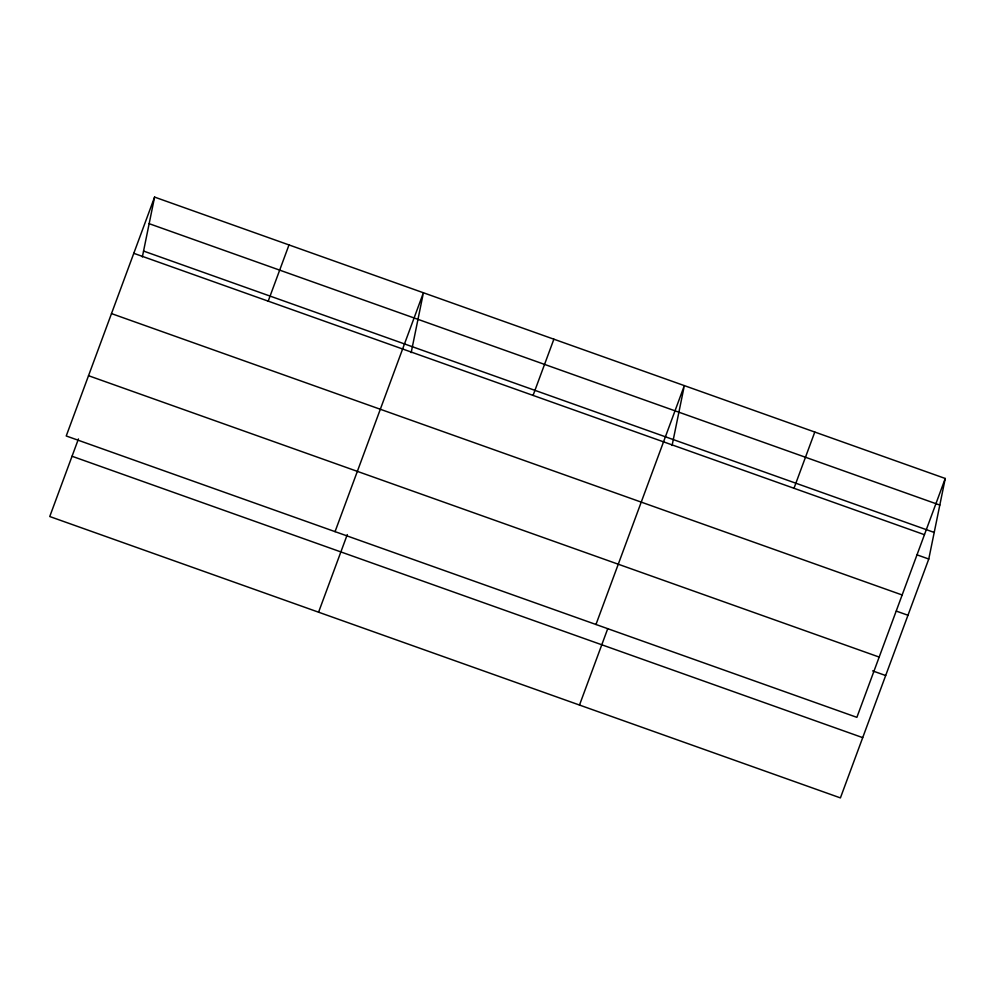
<?xml version="1.0" encoding="UTF-8"?>
<svg xmlns="http://www.w3.org/2000/svg" width="995" height="995" viewBox="0 0 995 995"><rect width="100%" height="100%" fill="white"/><g stroke="black" fill="none" stroke-linecap="round" stroke-linejoin="round"><path stroke-width="1.49" d="M142.347 256.971L154.586 197.097L945.25 478.471L928.77 559.028L840.414 797.903L49.75 516.529L78.456 438.919M411.171 352.64L423.41 292.766L335.054 531.641M672.085 445.499L684.336 385.612L595.968 624.487M154.586 197.097L66.23 435.972L856.882 717.345L945.25 478.471M268.202 301.149L288.998 244.932M318.574 612.199L347.28 534.589M533.071 395.413L553.879 339.195M579.488 705.057L607.659 628.89M793.998 488.271L814.793 432.041M149.15 223.676L939.815 505.062M143.554 251.063L934.205 532.449M133.79 253.315L924.454 534.701M917.179 554.899L928.77 559.028M111.502 313.599L902.154 594.973M896.371 611.129L907.975 615.258M88.53 375.7L879.182 657.073M872.627 670.891L885.674 675.53M72.05 456.257L862.702 737.631"/></g></svg>
